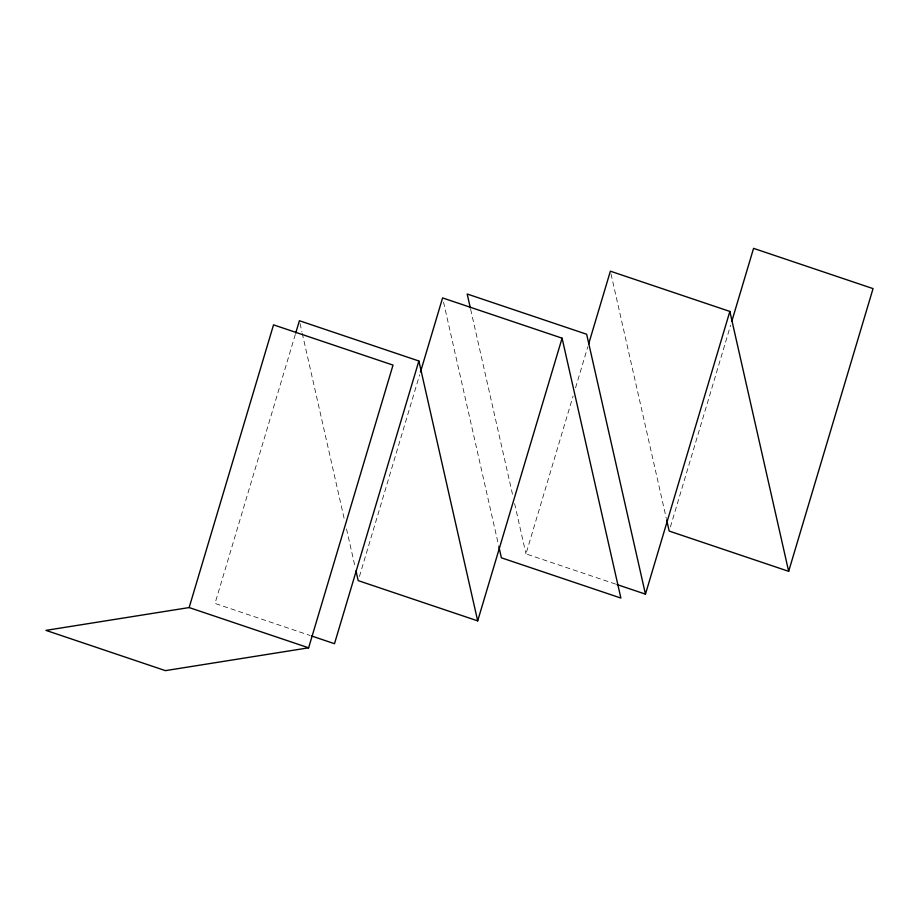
<?xml version="1.0" encoding="UTF-8"?>
<svg xmlns="http://www.w3.org/2000/svg" width="919" height="919" viewBox="0 0 919 919"><rect width="100%" height="100%" fill="white"/><g stroke="black" fill="none" stroke-linecap="round" stroke-linejoin="round"><path stroke-width="0.69" stroke-dasharray="4.59 3.45" d="M295.309 334.459L215.012 603.438L310.048 635.466M359.432 576.512L419.65 374.768M615.592 584.082L525.978 553.893L573.088 396.066M575.547 387.829L587.838 346.658M670.399 526.955L730.628 325.211M611.009 273.977L666.332 518.5M470.654 309.37L513.02 496.605M514.594 503.589L525.978 553.893M443.544 302.11L498.557 545.231M300.031 323.522L301.926 331.908M302.248 333.31L344.614 520.545M346.509 528.919L355.044 566.655"/><path stroke-width="1.38" d="M189.142 607.562L273.54 324.855L393.022 365.107L308.623 647.815L165.431 670.64L45.95 630.377L189.142 607.562L308.623 647.815M295.711 333.08L299.399 320.731L418.88 360.995L477.685 620.876L358.203 580.624L355.986 570.837M418.88 360.995L334.493 643.702L311.415 635.925M420.477 372.023L442.59 297.917L562.083 338.169L620.876 598.062L501.395 557.81L498.868 546.633M477.685 620.876L562.083 338.169M588.665 343.913L610.377 271.185L729.858 311.438L788.663 571.331L669.181 531.067L666.643 519.89M616.948 584.541L645.46 594.145L729.858 311.438M731.857 321.099L753.569 248.36L873.05 288.623L788.663 571.331M645.46 594.145L586.655 334.252L467.174 294L470.344 307.968"/></g></svg>
